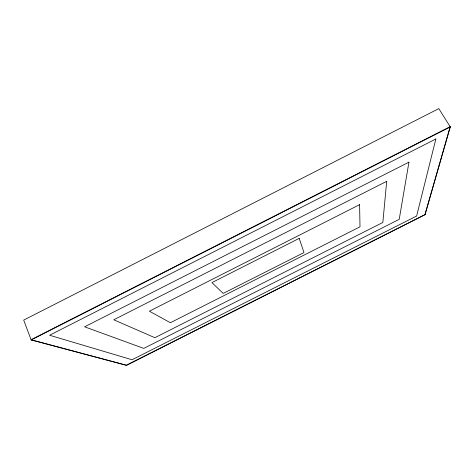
<?xml version="1.0" encoding="UTF-8"?>
<svg xmlns="http://www.w3.org/2000/svg" width="474" height="474" viewBox="0 0 474 474"><rect width="100%" height="100%" fill="white"/><g stroke="black" fill="none" stroke-linecap="round" stroke-linejoin="round"><path stroke-width="0.71" d="M424.982 214.444L450.146 126.682L31.077 339.71L126.404 365.187L425.089 214.621L126.487 365.377L31.177 339.971L23.7 320.098L438.817 108.623L450.3 126.925L425.089 214.621M31.177 339.971L450.3 126.925M386.689 181.329L382.844 222.466L154.88 337.695L113.754 319.79L386.689 181.329M408.955 162.155L399.215 219.349L143.794 348.402L84.615 326.811L408.955 162.155M435.861 138.983L416.628 216.037L132.033 359.754L49.592 335.248L435.861 138.983M359.606 204.655L149.381 311.205L170.397 322.717L359.997 226.815L359.606 204.655M299.201 238.386L211.955 282.593L223.201 293.418L303.994 252.547L299.201 238.386"/></g></svg>
